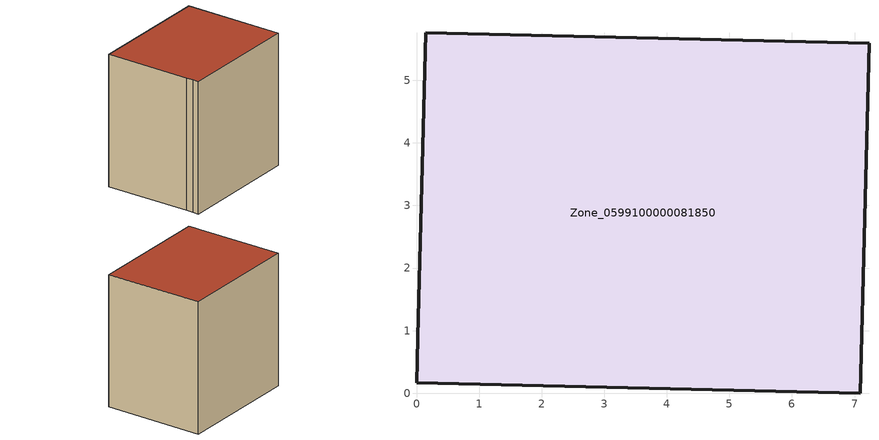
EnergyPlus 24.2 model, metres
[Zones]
Zone_0599100000081850
 floor ground (C_G): 7.09,0 0,0.17 0.01,0.52 0.02,0.89 0.15,5.76 7.23,5.59 z0
 wall outside (C_F): 0,0.17 7.09,0 7.23,5.59 0.15,5.76 0.02,0.89 0.01,0.52 0,0.17 z0:7.48
 roof outside (C_R): 0.02,0.89 0.01,0.52 0,0.17 7.09,0 7.23,5.59 0.15,5.76 z7.48
[BUILDING]
Pand.0599100000081850: North Axis=0; Terrain=City; Loads Convergence Tolerance Value=0.04; Temperature Convergence Tolerance Value=0.4; Solar Distribution=FullExterior; Maximum Number of Warmup Days=25; Minimum Number of Warmup Days=1
[Site:Location]
Rotterdam.The.Hague.AP_ZH_NLD Design_Conditions: Latitude=51.96; Longitude=4.45; Time Zone=1; Elevation=-4.5
[SITE:GROUNDTEMPERATURE:BUILDINGSURFACE]
18, 18, 18, 18, 18, 18, 18, 18, 18, 18, 18, 18
[MATERIAL] Thermal Absorptance=0.9; Solar Absorptance=0.7; Visible Absorptance=0.7
Name | Roughness | Thickness | Conductivity | Density | Specific Heat
G.TI.1946-1964 | MediumSmooth | 0.15 | 1 | 540 | 1210
F.TI.1946-1964 | Rough | 0.3 | 0.857143 | 1920 | 840
R.TI.1946-1964 | MediumRough | 0.2 | 0.277778 | 1500 | 1000
[CONSTRUCTION]
C_G: G.TI.1946-1964
C_F: F.TI.1946-1964
C_R: R.TI.1946-1964
[ZONE]
Zone_0599100000081850: Type=1; Multiplier=1; Ceiling Height=Autocalculate; Volume=Autocalculate; Floor Area=autocalculate; Part of Total Floor Area=Yes
[ZONEINFILTRATION:DESIGNFLOWRATE]
Infil_Zone_0599100000081850: Zone or ZoneList or Space or SpaceList=Zone_0599100000081850; Schedule=AlwaysOn; Design Flow Rate Calculation Method=Flow/Area; Flow Rate per Floor Area=0.003; Constant Term Coefficient=1; Temperature Term Coefficient=0; Velocity Term Coefficient=0; Velocity Squared Term Coefficient=0
[HVACTEMPLATE:ZONE:IDEALLOADSAIRSYSTEM]
Zone_0599100000081850: Maximum Heating Supply Air Temperature=50; Minimum Cooling Supply Air Temperature=13; Maximum Heating Supply Air Humidity Ratio=0.0156; Minimum Cooling Supply Air Humidity Ratio=0.0077; Heating Limit=NoLimit; Cooling Limit=NoLimit; Dehumidification Control Type=ConstantSensibleHeatRatio; Cooling Sensible Heat Ratio=0.7; Dehumidification Setpoint=60; Humidification Control Type=None; Humidification Setpoint=30; Outdoor Air Method=None; Outdoor Air Flow Rate per Person=0.00944; Outdoor Air Flow Rate per Zone Floor Area=0; Outdoor Air Flow Rate per Zone=0; Demand Controlled Ventilation Type=None; Outdoor Air Economizer Type=NoEconomizer; Heat Recovery Type=None; Sensible Heat Recovery Effectiveness=0.7; Latent Heat Recovery Effectiveness=0.65
[ZONECONTROL:THERMOSTAT]
ThermostatControl_Zone_0599100000081850: Zone or ZoneList=Zone_0599100000081850; Control Type Schedule=DualSetpointControlType; Control 1=Thermostat_Zone_0599100000081850; Temperature Difference Between Cutout And Setpoint=0
[THERMOSTATSETPOINT:DUALSETPOINT]
Thermostat_Zone_0599100000081850: Heating Setpoint Temperature Schedule=HeatingSetpoint_Zone_0599100000081850; Cooling Setpoint Temperature Schedule=CoolingSetpoint_Zone_0599100000081850
[SCHEDULE:COMPACT]
HeatingSetpoint_Zone_0599100000081850: Through: 12/31, For: AllDays, Until: 24:00, 21
CoolingSetpoint_Zone_0599100000081850: Through: 12/31, For: AllDays, Until: 24:00, 24
DualSetpointControlType: Through: 12/31, For: AllDays, Until: 24:00, 4
AlwaysOn: Through: 12/31, For: AllDays, Until: 24:00, 1
